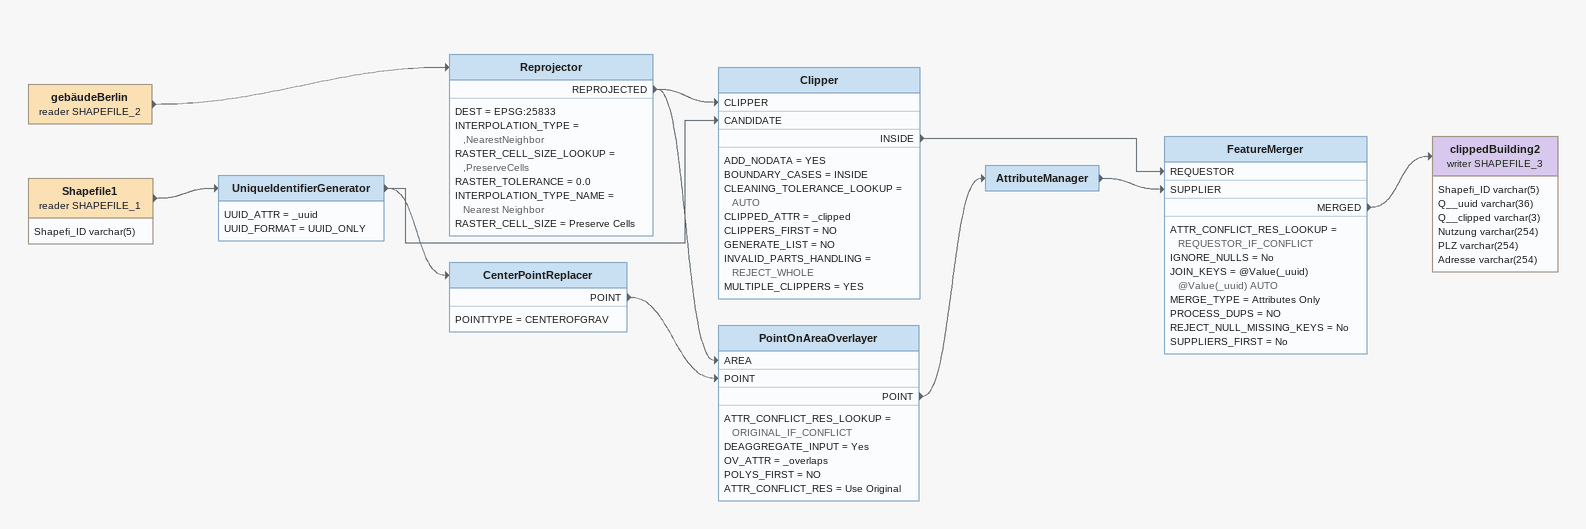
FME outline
gebäudeBerlin (reader SHAPEFILE_2)
    -> Reprojector
Reprojector
    DEST = EPSG:25833
    INTERPOLATION_TYPE = ,NearestNeighbor
    RASTER_CELL_SIZE_LOOKUP = ,PreserveCells
    RASTER_TOLERANCE = 0.0
    INTERPOLATION_TYPE_NAME = Nearest Neighbor
    RASTER_CELL_SIZE = Preserve Cells
    REPROJECTED -> Clipper [CLIPPER]
    REPROJECTED -> PointOnAreaOverlayer [AREA]
Shapefile1 (reader SHAPEFILE_1)
    attributes: Shapefi_ID varchar(5)
    -> UniqueIdentifierGenerator
UniqueIdentifierGenerator
    UUID_ATTR = _uuid
    UUID_FORMAT = UUID_ONLY
    -> CenterPointReplacer
    -> Clipper [CANDIDATE]
Clipper
    ADD_NODATA = YES
    BOUNDARY_CASES = INSIDE
    CLEANING_TOLERANCE_LOOKUP = AUTO
    CLIPPED_ATTR = _clipped
    CLIPPERS_FIRST = NO
    GENERATE_LIST = NO
    INVALID_PARTS_HANDLING = REJECT_WHOLE
    MULTIPLE_CLIPPERS = YES
    INSIDE -> FeatureMerger [REQUESTOR]
CenterPointReplacer
    POINTTYPE = CENTEROFGRAV
    POINT -> PointOnAreaOverlayer [POINT]
PointOnAreaOverlayer
    ATTR_CONFLICT_RES_LOOKUP = ORIGINAL_IF_CONFLICT
    DEAGGREGATE_INPUT = Yes
    OV_ATTR = _overlaps
    POLYS_FIRST = NO
    ATTR_CONFLICT_RES = Use Original
    POINT -> AttributeManager
AttributeManager
    -> FeatureMerger [SUPPLIER]
FeatureMerger
    ATTR_CONFLICT_RES_LOOKUP = REQUESTOR_IF_CONFLICT
    IGNORE_NULLS = No
    JOIN_KEYS = @Value(_uuid) @Value(_uuid) AUTO
    MERGE_TYPE = Attributes Only
    PROCESS_DUPS = NO
    REJECT_NULL_MISSING_KEYS = No
    SUPPLIERS_FIRST = No
    MERGED -> clippedBuilding2 (writer SHAPEFILE_3)
clippedBuilding2 (writer SHAPEFILE_3)
    attributes: Shapefi_ID varchar(5), Q__uuid varchar(36), Q__clipped varchar(3), Nutzung varchar(254), PLZ varchar(254), Adresse varchar(254)
